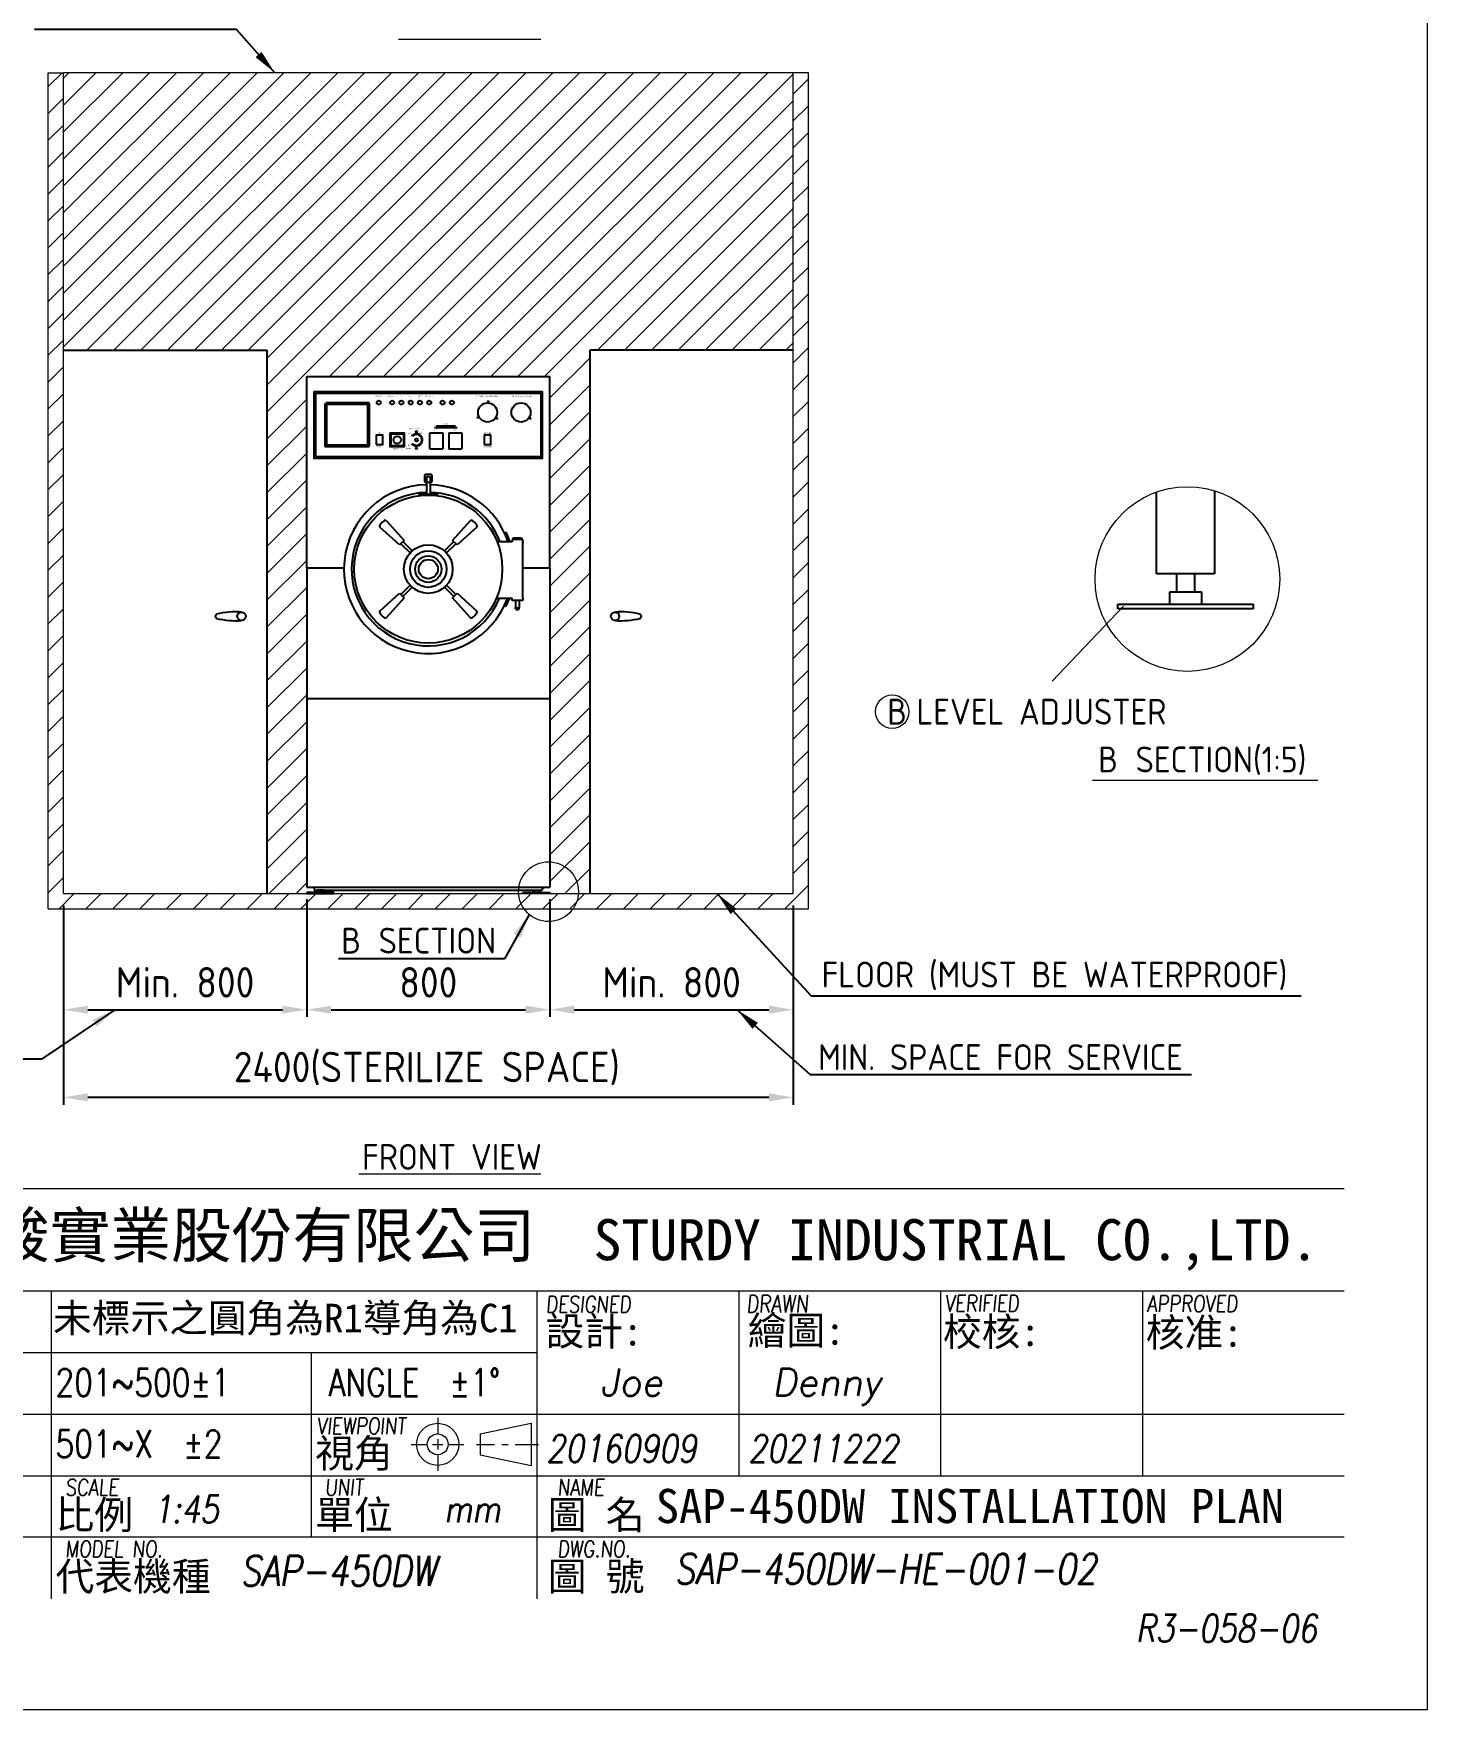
# Model space of a CAD drawing. Header units: millimetres. Extents: x 14108 to 27293, y 41 to 9311.
# Drawn here: x 22709 to 27293, y 41 to 5553 of the extents above; entities that cross this region are included whole.
import ezdxf

# ---------------------------------------------------------------- set-up
doc = ezdxf.new("R2010")
doc.units = ezdxf.units.MM
doc.header["$MEASUREMENT"] = 0
doc.linetypes.add('HIDDEN', pattern=[9.525, 6.35, -3.175])
doc.layers.get('0').update_dxf_attribs({"lineweight": 25})
for name, color, linetype, lineweight in [('D', 3, 'Continuous', 13), ('F', 7, 'Continuous', 15), ('H', 2, 'HIDDEN', 15), ('S', 4, 'Continuous', 15), ('T', 4, 'Continuous', 15)]:
    doc.layers.add(name, color=color, linetype=linetype, lineweight=lineweight)
doc.styles.get("Standard").update_dxf_attribs({"font": 'KAIU.TTF'})
doc.styles.add('STU25', font='isocp2.shx')
doc.styles.add('Text', font='romans.shx', dxfattribs={"width": 0.8, "oblique": 10})
doc.dimstyles.new('STU25', dxfattribs={"dimscale": 40, "dimtxt": 2.5, "dimasz": 2, "dimexe": 0.6, "dimexo": 1, "dimgap": 1, "dimtad": 1, "dimdsep": 46, "dimtxsty": 'STU25', "dimcen": 2, "dimazin": 2, "dimtfac": 1, "dimtmove": 0, "dimatfit": 3, "dimfxl": 0, "dimtolj": 1, "dimtzin": 0, "dimarcsym": 0})
doc.dimstyles.new('STU25$7', dxfattribs={"dimscale": 40, "dimtxt": 2.5, "dimasz": 2, "dimexe": 1.25, "dimexo": 0.625, "dimgap": 1, "dimtad": 0, "dimdec": 4, "dimdsep": 46, "dimtxsty": 'STU25', "dimcen": 2.5, "dimazin": 2, "dimtfac": 1, "dimtdec": 4, "dimtmove": 0, "dimatfit": 3, "dimfxl": 0, "dimtolj": 1, "dimtzin": 0, "dimarcsym": 0})

# ---------------------------------------------------------------- blocks, each defined once
blk = doc.blocks.new('*D5')
at = {"layer": 'D', "color": 0, "lineweight": -2}
for p, q in [((24407.2, 2705.6), (24407.2, 2318.4)), ((25207.2, 2684.6), (25207.2, 2318.4)), ((24487.2, 2342.4), (25127.2, 2342.4))]:
    blk.add_line(p, q, dxfattribs=at)
at = {"layer": 'D', "color": 0}
for points in [[(24487.2, 2355.7), (24487.2, 2329.1), (24407.2, 2342.4)], [(25127.2, 2329.1), (25127.2, 2355.7), (25207.2, 2342.4)]]:
    blk.add_solid(points, dxfattribs=at)
at = {"layer": 'Defpoints', "color": 0}
for p in [(24407.2, 2745.6), (25207.2, 2724.6), (25207.2, 2342.4)]:
    blk.add_point(p, dxfattribs=at)
at = {"layer": 'D', "color": 0, "insert": (24807.2, 2432.4), "char_height": 100, "attachment_point": 5, "style": 'STU25'}
blk.add_mtext('\\A1;Min. 800', dxfattribs=at)
blk = doc.blocks.new('*D6')
at = {"layer": 'D', "color": 0, "lineweight": -2}
for p, q in [((23607.2, 2705.6), (23607.2, 2318.4)), ((22807.2, 2684.6), (22807.2, 2318.4)), ((22887.2, 2342.4), (23527.2, 2342.4))]:
    blk.add_line(p, q, dxfattribs=at)
at = {"layer": 'D', "color": 0}
for points in [[(22887.2, 2355.7), (22887.2, 2329.1), (22807.2, 2342.4)], [(23527.2, 2329.1), (23527.2, 2355.7), (23607.2, 2342.4)]]:
    blk.add_solid(points, dxfattribs=at)
at = {"layer": 'Defpoints', "color": 0}
for p in [(22807.2, 2724.6), (23607.2, 2745.6), (23607.2, 2342.4)]:
    blk.add_point(p, dxfattribs=at)
at = {"layer": 'D', "color": 0, "insert": (23207.2, 2432.4), "char_height": 100, "attachment_point": 5, "style": 'STU25'}
blk.add_mtext('\\A1;Min. 800', dxfattribs=at)
blk = doc.blocks.new('*D16')
at = {"layer": 'D', "color": 0, "lineweight": -2}
for p, q in [((23607.2, 2705.6), (23607.2, 2318.4)), ((24407.2, 2705.6), (24407.2, 2318.4)), ((23687.2, 2342.4), (24327.2, 2342.4))]:
    blk.add_line(p, q, dxfattribs=at)
at = {"layer": 'D', "color": 0}
for points in [[(23687.2, 2355.7), (23687.2, 2329.1), (23607.2, 2342.4)], [(24327.2, 2329.1), (24327.2, 2355.7), (24407.2, 2342.4)]]:
    blk.add_solid(points, dxfattribs=at)
at = {"layer": 'Defpoints', "color": 0}
for p in [(23607.2, 2745.6), (24407.2, 2745.6), (24407.2, 2342.4)]:
    blk.add_point(p, dxfattribs=at)
at = {"layer": 'D', "color": 0, "insert": (24007.2, 2432.4), "char_height": 100, "attachment_point": 5, "style": 'STU25'}
blk.add_mtext('\\A1;800', dxfattribs=at)
blk = doc.blocks.new('*D22')
at = {"layer": 'D', "color": 0, "lineweight": -2}
for p, q in [((22807.2, 2684.6), (22807.2, 2030)), ((25207.2, 2684.6), (25207.2, 2030)), ((25127.2, 2054), (22887.2, 2054))]:
    blk.add_line(p, q, dxfattribs=at)
at = {"layer": 'D', "color": 0}
for points in [[(22887.2, 2067.3), (22887.2, 2040.6), (22807.2, 2054)], [(25127.2, 2040.6), (25127.2, 2067.3), (25207.2, 2054)]]:
    blk.add_solid(points, dxfattribs=at)
at = {"layer": 'Defpoints', "color": 0}
for p in [(22807.2, 2724.6), (25207.2, 2724.6), (22807.2, 2054)]:
    blk.add_point(p, dxfattribs=at)
at = {"layer": 'D', "color": 0, "insert": (24002.2, 2149), "char_height": 100, "attachment_point": 5, "style": 'STU25'}
blk.add_mtext('\\A1;{\\Fisocp2.shx;2400(STERILIZE SPACE)}', dxfattribs=at)
blk = doc.blocks.new('新駿LOGO')
at = {"layer": 'F'}
h = blk.add_hatch(color=256, dxfattribs=at)
edge = h.paths.add_edge_path()
edge.add_spline(control_points=[(-529.05, -442.14), (-529.05, -442.31), (-529.02, -442.45), (-528.95, -442.56), (-528.89, -442.68), (-528.8, -442.78), (-528.69, -442.85), (-528.57, -442.93), (-528.44, -442.98), (-528.29, -443.01), (-528.15, -443.05), (-527.99, -443.07), (-527.81, -443.07), (-527.62, -443.07), (-527.47, -443.05), (-527.33, -443.01), (-527.2, -442.97), (-527.09, -442.92), (-527.01, -442.86), (-526.93, -442.8), (-526.87, -442.73), (-526.83, -442.65), (-526.8, -442.57), (-526.78, -442.49), (-526.78, -442.41), (-526.78, -442.25), (-526.82, -442.13), (-526.91, -442.05), (-526.99, -441.97), (-527.08, -441.91), (-527.18, -441.88), (-527.36, -441.83), (-527.56, -441.77), (-527.79, -441.72), (-528.02, -441.67), (-528.3, -441.61), (-528.64, -441.53), (-528.85, -441.48), (-529.02, -441.41), (-529.16, -441.34), (-529.3, -441.26), (-529.41, -441.17), (-529.5, -441.07), (-529.58, -440.98), (-529.64, -440.87), (-529.67, -440.77), (-529.7, -440.66), (-529.72, -440.55), (-529.72, -440.43), (-529.72, -440.22), (-529.67, -440.03), (-529.57, -439.87), (-529.46, -439.71), (-529.33, -439.58), (-529.16, -439.47), (-528.99, -439.37), (-528.85, -439.31), (-528.64, -439.26), (-528.43, -439.21), (-528.13, -439.2), (-527.91, -439.2), (-527.66, -439.2), (-526.73, -439.2), (-526.73, -439.2), (-526.73, -439.2), (-526.73, -439.81), (-526.73, -439.81), (-526.73, -439.81), (-528.14, -439.8), (-528.28, -439.83), (-528.39, -439.85), (-528.48, -439.86), (-528.56, -439.9), (-528.65, -439.94), (-528.72, -440), (-528.78, -440.07), (-528.84, -440.14), (-528.87, -440.23), (-528.87, -440.34), (-528.87, -440.5), (-528.81, -440.62), (-528.7, -440.7), (-528.6, -440.79), (-528.46, -440.85), (-528.28, -440.9), (-528.27, -440.9), (-528.19, -440.92), (-528.07, -440.95), (-527.94, -440.98), (-527.8, -441.01), (-527.65, -441.05), (-527.49, -441.09), (-527.34, -441.12), (-527.19, -441.16), (-527.04, -441.19), (-526.94, -441.21), (-526.87, -441.23), (-526.71, -441.27), (-526.58, -441.34), (-526.46, -441.41), (-526.34, -441.49), (-526.24, -441.58), (-526.16, -441.67), (-526.08, -441.77), (-526.02, -441.88), (-525.98, -441.99), (-525.94, -442.1), (-525.92, -442.22), (-525.92, -442.33), (-525.92, -442.57), (-525.98, -442.78), (-526.09, -442.95), (-526.2, -443.12), (-526.35, -443.26), (-526.53, -443.37), (-526.71, -443.48), (-526.92, -443.55), (-527.15, -443.61), (-527.39, -443.66), (-527.62, -443.68), (-527.87, -443.68), (-528.14, -443.68), (-528.41, -443.65), (-528.65, -443.59), (-528.9, -443.53), (-529.11, -443.44), (-529.3, -443.31), (-529.48, -443.19), (-529.63, -443.03), (-529.74, -442.83), (-529.84, -442.64), (-529.9, -442.41), (-529.91, -442.14), (-529.91, -442.14), (-529.05, -442.14), (-529.05, -442.14)], knot_values=[0, 0, 0, 0, 1, 1, 1, 2, 2, 2, 3, 3, 3, 4, 4, 4, 5, 5, 5, 6, 6, 6, 7, 7, 7, 8, 8, 8, 9, 9, 9, 10, 10, 10, 11, 11, 11, 12, 12, 12, 13, 13, 13, 14, 14, 14, 15, 15, 15, 16, 16, 16, 17, 17, 17, 18, 18, 18, 19, 19, 19, 20, 20, 20, 21, 21, 21, 22, 22, 22, 23, 23, 23, 24, 24, 24, 25, 25, 25, 26, 26, 26, 27, 27, 27, 28, 28, 28, 29, 29, 29, 30, 30, 30, 31, 31, 31, 32, 32, 32, 33, 33, 33, 34, 34, 34, 35, 35, 35, 36, 36, 36, 37, 37, 37, 38, 38, 38, 39, 39, 39, 40, 40, 40, 41, 41, 41, 42, 42, 42, 43, 43, 43, 44, 44, 44, 45, 45, 45, 45], degree=3, periodic=0)
edge = h.paths.add_edge_path()
edge.add_spline(control_points=[(-522.53, -440.14), (-522.54, -440.04), (-522.57, -439.94), (-522.63, -439.9), (-522.77, -439.79), (-522.9, -439.81), (-522.9, -439.81), (-522.9, -439.81), (-523.02, -439.81), (-523.02, -439.81), (-523.02, -439.81), (-524.14, -439.81), (-524.14, -439.81), (-524.14, -439.81), (-524.14, -443.62), (-524.14, -443.62), (-524.14, -443.62), (-525.06, -443.62), (-525.06, -443.62), (-525.06, -443.62), (-525.06, -439.81), (-525.06, -439.81), (-525.06, -439.81), (-526.47, -439.81), (-526.47, -439.81), (-526.47, -439.81), (-526.47, -439.2), (-526.47, -439.2), (-526.47, -439.2), (-522.39, -439.2), (-522.39, -439.2)], knot_values=[5.578051, 5.578051, 5.578051, 5.578051, 6, 6, 6, 7, 7, 7, 8, 8, 8, 9, 9, 9, 10, 10, 10, 11, 11, 11, 12, 12, 12, 13, 13, 13, 14, 14, 14, 15, 15, 15, 15], degree=3, periodic=0)
edge.add_spline(control_points=[(-522.4, -439.2), (-522.31, -439.2), (-522.22, -439.2), (-522.22, -439.2), (-522.22, -439.2), (-521.96, -439.19), (-521.76, -439.41), (-521.58, -439.61), (-521.61, -439.85), (-521.61, -439.85), (-521.61, -439.85), (-521.61, -441.92), (-521.61, -441.92), (-521.61, -442.41), (-521.52, -442.73), (-521.36, -442.89), (-521.19, -443.05), (-520.97, -443.13), (-520.71, -443.13), (-520.45, -443.13), (-520.24, -443.05), (-520.09, -442.89), (-519.93, -442.74), (-519.86, -442.43), (-519.86, -441.98), (-519.86, -441.98), (-519.86, -439.2), (-519.86, -439.2), (-519.86, -439.2), (-519.05, -439.2), (-519.05, -439.2), (-519.05, -439.2), (-519.05, -441.92), (-519.05, -441.92), (-519.05, -442.43), (-519.12, -442.8), (-519.25, -443.02), (-519.38, -443.24), (-519.56, -443.42), (-519.8, -443.54), (-520.05, -443.67), (-520.35, -443.74), (-520.73, -443.74), (-521.09, -443.74), (-521.41, -443.68), (-521.67, -443.56), (-521.93, -443.44), (-522.14, -443.26), (-522.3, -443.03), (-522.45, -442.8), (-522.53, -442.42), (-522.53, -441.91), (-522.53, -441.91), (-522.53, -440.92), (-522.53, -440.14)], knot_values=[0.44538, 0.44538, 0.44538, 0.44538, 1, 1, 1, 2, 2, 2, 3, 3, 3, 4, 4, 4, 5, 5, 5, 6, 6, 6, 7, 7, 7, 8, 8, 8, 9, 9, 9, 10, 10, 10, 11, 11, 11, 12, 12, 12, 13, 13, 13, 14, 14, 14, 15, 15, 15, 16, 16, 16, 17, 17, 17, 17.603917, 17.603917, 17.603917, 17.603917], degree=3, periodic=0)
h = blk.add_hatch(color=256, dxfattribs=at)
edge = h.paths.add_edge_path()
edge.add_spline(control_points=[(-522.22, -439.2), (-522.22, -439.2), (-526.47, -439.2), (-526.47, -439.2)], knot_values=[14, 14, 14, 14, 15, 15, 15, 15], degree=3, periodic=0)
edge.add_spline(control_points=[(-526.47, -439.2), (-526.47, -439.2), (-526.47, -439.81), (-526.47, -439.81)], knot_values=[13, 13, 13, 13, 14, 14, 14, 14], degree=3, periodic=0)
edge.add_spline(control_points=[(-526.47, -439.81), (-526.47, -439.81), (-525.06, -439.81), (-525.06, -439.81)], knot_values=[12, 12, 12, 12, 13, 13, 13, 13], degree=3, periodic=0)
edge.add_spline(control_points=[(-525.06, -439.81), (-525.06, -439.81), (-525.06, -443.62), (-525.06, -443.62)], knot_values=[11, 11, 11, 11, 12, 12, 12, 12], degree=3, periodic=0)
edge.add_spline(control_points=[(-525.06, -443.62), (-525.06, -443.62), (-524.14, -443.62), (-524.14, -443.62)], knot_values=[10, 10, 10, 10, 11, 11, 11, 11], degree=3, periodic=0)
edge.add_spline(control_points=[(-524.14, -443.62), (-524.14, -443.62), (-524.14, -439.81), (-524.14, -439.81)], knot_values=[9, 9, 9, 9, 10, 10, 10, 10], degree=3, periodic=0)
edge.add_spline(control_points=[(-524.14, -439.81), (-524.14, -439.81), (-523.02, -439.81), (-523.02, -439.81)], knot_values=[8, 8, 8, 8, 9, 9, 9, 9], degree=3, periodic=0)
edge.add_spline(control_points=[(-523.02, -439.81), (-523.02, -439.81), (-522.9, -439.81), (-522.9, -439.81)], knot_values=[7, 7, 7, 7, 8, 8, 8, 8], degree=3, periodic=0)
edge.add_spline(control_points=[(-522.9, -439.81), (-522.9, -439.81), (-522.77, -439.79), (-522.63, -439.9)], knot_values=[6, 6, 6, 6, 7, 7, 7, 7], degree=3, periodic=0)
edge.add_spline(control_points=[(-522.63, -439.9), (-522.57, -439.94), (-522.54, -440.04), (-522.53, -440.14)], knot_values=[5.578051, 5.578051, 5.578051, 5.578051, 6, 6, 6, 6], degree=3, periodic=0)
edge.add_spline(control_points=[(-522.53, -440.14), (-522.53, -440.92), (-522.53, -441.91), (-522.53, -441.91)], knot_values=[17, 17, 17, 17, 17.603917, 17.603917, 17.603917, 17.603917], degree=3, periodic=0)
edge.add_spline(control_points=[(-522.53, -441.91), (-522.53, -442.42), (-522.45, -442.8), (-522.3, -443.03)], knot_values=[16, 16, 16, 16, 17, 17, 17, 17], degree=3, periodic=0)
edge.add_spline(control_points=[(-522.3, -443.03), (-522.14, -443.26), (-521.93, -443.44), (-521.67, -443.56)], knot_values=[15, 15, 15, 15, 16, 16, 16, 16], degree=3, periodic=0)
edge.add_spline(control_points=[(-521.67, -443.56), (-521.41, -443.68), (-521.09, -443.74), (-520.73, -443.74)], knot_values=[14, 14, 14, 14, 15, 15, 15, 15], degree=3, periodic=0)
edge.add_spline(control_points=[(-520.73, -443.74), (-520.35, -443.74), (-520.05, -443.67), (-519.8, -443.54)], knot_values=[13, 13, 13, 13, 14, 14, 14, 14], degree=3, periodic=0)
edge.add_spline(control_points=[(-519.8, -443.54), (-519.56, -443.42), (-519.38, -443.24), (-519.25, -443.02)], knot_values=[12, 12, 12, 12, 13, 13, 13, 13], degree=3, periodic=0)
edge.add_spline(control_points=[(-519.25, -443.02), (-519.12, -442.8), (-519.05, -442.43), (-519.05, -441.92)], knot_values=[11, 11, 11, 11, 12, 12, 12, 12], degree=3, periodic=0)
edge.add_spline(control_points=[(-519.05, -441.92), (-519.05, -441.92), (-519.05, -439.2), (-519.05, -439.2)], knot_values=[10, 10, 10, 10, 11, 11, 11, 11], degree=3, periodic=0)
edge.add_spline(control_points=[(-519.05, -439.2), (-519.05, -439.2), (-519.86, -439.2), (-519.86, -439.2)], knot_values=[9, 9, 9, 9, 10, 10, 10, 10], degree=3, periodic=0)
edge.add_spline(control_points=[(-519.86, -439.2), (-519.86, -439.2), (-519.86, -441.98), (-519.86, -441.98)], knot_values=[8, 8, 8, 8, 9, 9, 9, 9], degree=3, periodic=0)
edge.add_spline(control_points=[(-519.86, -441.98), (-519.86, -442.43), (-519.93, -442.74), (-520.09, -442.89)], knot_values=[7, 7, 7, 7, 8, 8, 8, 8], degree=3, periodic=0)
edge.add_spline(control_points=[(-520.09, -442.89), (-520.24, -443.05), (-520.45, -443.13), (-520.71, -443.13)], knot_values=[6, 6, 6, 6, 7, 7, 7, 7], degree=3, periodic=0)
edge.add_spline(control_points=[(-520.71, -443.13), (-520.97, -443.13), (-521.19, -443.05), (-521.36, -442.89)], knot_values=[5, 5, 5, 5, 6, 6, 6, 6], degree=3, periodic=0)
edge.add_spline(control_points=[(-521.36, -442.89), (-521.52, -442.73), (-521.61, -442.41), (-521.61, -441.92)], knot_values=[4, 4, 4, 4, 5, 5, 5, 5], degree=3, periodic=0)
edge.add_spline(control_points=[(-521.61, -441.92), (-521.61, -441.92), (-521.61, -439.85), (-521.61, -439.85)], knot_values=[3, 3, 3, 3, 4, 4, 4, 4], degree=3, periodic=0)
edge.add_spline(control_points=[(-521.61, -439.85), (-521.61, -439.85), (-521.58, -439.61), (-521.76, -439.41)], knot_values=[2, 2, 2, 2, 3, 3, 3, 3], degree=3, periodic=0)
edge.add_spline(control_points=[(-521.76, -439.41), (-521.96, -439.19), (-522.22, -439.2), (-522.22, -439.2)], knot_values=[1, 1, 1, 1, 2, 2, 2, 2], degree=3, periodic=0)
h = blk.add_hatch(color=256, dxfattribs=at)
edge = h.paths.add_edge_path()
edge.add_spline(control_points=[(-518.54, -443.62), (-518.54, -443.62), (-518.54, -439.2), (-518.54, -439.2), (-518.54, -439.2), (-516.88, -439.2), (-516.88, -439.2), (-516.55, -439.2), (-516.29, -439.25), (-516.11, -439.33), (-515.93, -439.41), (-515.79, -439.54), (-515.69, -439.72), (-515.59, -439.89), (-515.54, -440.08), (-515.54, -440.3), (-515.54, -440.56), (-515.61, -440.8), (-515.76, -441.03), (-515.91, -441.26), (-516.12, -441.44), (-516.39, -441.56), (-516.39, -441.56), (-514.95, -443.62), (-514.95, -443.62), (-514.95, -443.62), (-516.07, -443.62), (-516.07, -443.62), (-516.07, -443.62), (-517.17, -441.81), (-517.17, -441.81), (-517.17, -441.81), (-517.67, -441.81), (-517.67, -441.81), (-517.67, -441.81), (-517.67, -443.62), (-517.67, -443.62), (-517.67, -443.62), (-518.54, -443.62), (-518.54, -443.62)], knot_values=[0, 0, 0, 0, 1, 1, 1, 2, 2, 2, 3, 3, 3, 4, 4, 4, 5, 5, 5, 6, 6, 6, 7, 7, 7, 8, 8, 8, 9, 9, 9, 10, 10, 10, 11, 11, 11, 12, 12, 12, 13, 13, 13, 13], degree=3, periodic=0)
edge = h.paths.add_edge_path(flags=16)
edge.add_spline(control_points=[(-517.67, -441.21), (-517.67, -441.21), (-517.46, -441.21), (-517.46, -441.21), (-517.08, -441.21), (-516.82, -441.13), (-516.68, -440.96), (-516.53, -440.8), (-516.46, -440.61), (-516.46, -440.4), (-516.46, -440.22), (-516.52, -440.08), (-516.63, -439.97), (-516.75, -439.86), (-516.99, -439.81), (-517.35, -439.81), (-517.35, -439.81), (-517.67, -439.81), (-517.67, -439.81), (-517.67, -439.81), (-517.67, -441.21), (-517.67, -441.21)], knot_values=[0, 0, 0, 0, 1, 1, 1, 2, 2, 2, 3, 3, 3, 4, 4, 4, 5, 5, 5, 6, 6, 6, 7, 7, 7, 7], degree=3, periodic=0)
h = blk.add_hatch(color=256, dxfattribs=at)
edge = h.paths.add_edge_path()
edge.add_spline(control_points=[(-514.87, -439.2), (-514.87, -439.2), (-514.87, -443.62), (-514.87, -443.62)], knot_values=[0, 0, 0, 0, 1, 1, 1, 1], degree=3, periodic=0)
edge.add_spline(control_points=[(-514.87, -443.62), (-514.87, -443.62), (-513.05, -443.62), (-513.05, -443.62)], knot_values=[8, 8, 8, 8, 9, 9, 9, 9], degree=3, periodic=0)
edge.add_spline(control_points=[(-513.05, -443.62), (-512.51, -443.62), (-512.09, -443.52), (-511.79, -443.32)], knot_values=[7, 7, 7, 7, 8, 8, 8, 8], degree=3, periodic=0)
edge.add_spline(control_points=[(-511.79, -443.32), (-511.48, -443.12), (-511.25, -442.85), (-511.09, -442.5)], knot_values=[6, 6, 6, 6, 7, 7, 7, 7], degree=3, periodic=0)
edge.add_spline(control_points=[(-511.09, -442.5), (-510.93, -442.15), (-510.85, -441.76), (-510.85, -441.32)], knot_values=[5, 5, 5, 5, 6, 6, 6, 6], degree=3, periodic=0)
edge.add_spline(control_points=[(-510.85, -441.32), (-510.85, -440.87), (-510.93, -440.49), (-511.1, -440.17)], knot_values=[4, 4, 4, 4, 5, 5, 5, 5], degree=3, periodic=0)
edge.add_spline(control_points=[(-511.1, -440.17), (-511.27, -439.85), (-511.49, -439.61), (-511.78, -439.45)], knot_values=[3, 3, 3, 3, 4, 4, 4, 4], degree=3, periodic=0)
edge.add_spline(control_points=[(-511.78, -439.45), (-512.06, -439.29), (-512.46, -439.2), (-512.97, -439.2)], knot_values=[2, 2, 2, 2, 3, 3, 3, 3], degree=3, periodic=0)
edge.add_spline(control_points=[(-512.97, -439.2), (-512.97, -439.2), (-514.87, -439.2), (-514.87, -439.2)], knot_values=[1, 1, 1, 1, 2, 2, 2, 2], degree=3, periodic=0)
h.paths.add_polyline_path([(-514.34, -441.95), (-513.51, -441.95), (-513.51, -442.77), (-512.48, -442.77), (-512.48, -441.95), (-511.64, -441.95), (-511.64, -440.92), (-512.48, -440.92), (-512.48, -440.07), (-513.51, -440.07), (-513.51, -440.92), (-514.34, -440.92)], flags=16)
h = blk.add_hatch(color=256, dxfattribs=at)
edge = h.paths.add_edge_path()
edge.add_spline(control_points=[(-509.51, -443.62), (-509.51, -443.62), (-509.51, -441.77), (-509.51, -441.77), (-509.51, -441.77), (-511, -439.2), (-511, -439.2), (-511, -439.2), (-510.64, -439.2), (-510.64, -439.2), (-510.64, -439.2), (-510.3, -439.19), (-510.04, -439.32), (-509.79, -439.45), (-509.71, -439.68), (-509.71, -439.68), (-509.71, -439.68), (-508.9, -441.07), (-508.9, -441.07), (-508.9, -441.07), (-507.78, -439.2), (-507.78, -439.2), (-507.78, -439.2), (-507.05, -439.2), (-507.05, -439.2), (-507.05, -439.2), (-508.59, -441.77), (-508.59, -441.77), (-508.59, -441.77), (-508.59, -443.62), (-508.59, -443.62), (-508.59, -443.62), (-509.51, -443.62), (-509.51, -443.62)], knot_values=[0, 0, 0, 0, 1, 1, 1, 2, 2, 2, 3, 3, 3, 4, 4, 4, 5, 5, 5, 6, 6, 6, 7, 7, 7, 8, 8, 8, 9, 9, 9, 10, 10, 10, 11, 11, 11, 11], degree=3, periodic=0)
at = {"layer": 'F', "lineweight": 0}
for points, knots in [([(-518.54, -443.62), (-518.54, -443.62), (-518.54, -439.2), (-518.54, -439.2), (-518.54, -439.2), (-516.88, -439.2), (-516.88, -439.2), (-516.55, -439.2), (-516.29, -439.25), (-516.11, -439.33), (-515.93, -439.41), (-515.79, -439.54), (-515.69, -439.72), (-515.59, -439.89), (-515.54, -440.08), (-515.54, -440.3), (-515.54, -440.56), (-515.61, -440.8), (-515.76, -441.03), (-515.91, -441.26), (-516.12, -441.44), (-516.39, -441.56), (-516.39, -441.56), (-514.95, -443.62), (-514.95, -443.62), (-514.95, -443.62), (-516.07, -443.62), (-516.07, -443.62), (-516.07, -443.62), (-517.17, -441.81), (-517.17, -441.81), (-517.17, -441.81), (-517.67, -441.81), (-517.67, -441.81), (-517.67, -441.81), (-517.67, -443.62), (-517.67, -443.62), (-517.67, -443.62), (-518.54, -443.62), (-518.54, -443.62)], [0, 0, 0, 0, 1, 1, 1, 2, 2, 2, 3, 3, 3, 4, 4, 4, 5, 5, 5, 6, 6, 6, 7, 7, 7, 8, 8, 8, 9, 9, 9, 10, 10, 10, 11, 11, 11, 12, 12, 12, 13, 13, 13, 13]), ([(-509.51, -443.62), (-509.51, -443.62), (-509.51, -441.77), (-509.51, -441.77), (-509.51, -441.77), (-511, -439.2), (-511, -439.2), (-511, -439.2), (-510.64, -439.2), (-510.64, -439.2), (-510.64, -439.2), (-510.3, -439.19), (-510.04, -439.32), (-509.79, -439.45), (-509.71, -439.68), (-509.71, -439.68), (-509.71, -439.68), (-508.9, -441.07), (-508.9, -441.07), (-508.9, -441.07), (-507.78, -439.2), (-507.78, -439.2), (-507.78, -439.2), (-507.05, -439.2), (-507.05, -439.2), (-507.05, -439.2), (-508.59, -441.77), (-508.59, -441.77), (-508.59, -441.77), (-508.59, -443.62), (-508.59, -443.62), (-508.59, -443.62), (-509.51, -443.62), (-509.51, -443.62)], [0, 0, 0, 0, 1, 1, 1, 2, 2, 2, 3, 3, 3, 4, 4, 4, 5, 5, 5, 6, 6, 6, 7, 7, 7, 8, 8, 8, 9, 9, 9, 10, 10, 10, 11, 11, 11, 11]), ([(-517.67, -441.21), (-517.67, -441.21), (-517.46, -441.21), (-517.46, -441.21), (-517.08, -441.21), (-516.82, -441.13), (-516.68, -440.96), (-516.53, -440.8), (-516.46, -440.61), (-516.46, -440.4), (-516.46, -440.22), (-516.52, -440.08), (-516.63, -439.97), (-516.75, -439.86), (-516.99, -439.81), (-517.35, -439.81), (-517.35, -439.81), (-517.67, -439.81), (-517.67, -439.81), (-517.67, -439.81), (-517.67, -441.21), (-517.67, -441.21)], [0, 0, 0, 0, 1, 1, 1, 2, 2, 2, 3, 3, 3, 4, 4, 4, 5, 5, 5, 6, 6, 6, 7, 7, 7, 7])]:
    blk.add_open_spline(points, degree=3, knots=knots, dxfattribs=at)
at = {"attachment_point": 1, "style": 'STU25'}
for s, insert, char_height in [('{\\f標楷體|b0|i0|c136|p65;新駿實業股份有限公司}', (-504.12, -439.33), 3.25), ('{\\f標楷體|b0|i0|c136|p65;STURDY\\H0.9667x; \\H1.034x;INDUSTRIAL CO.,LTD.}', (-455.51, -439.78), 3)]:
    blk.add_mtext(s, dxfattribs=dict(at, insert=insert, char_height=char_height))
blk = doc.blocks.new('H421')
at = {"layer": 'F', "color": 7}
for p, q in [((155.91, 38.09), (286.91, 38.09)), ((211.36, 38.09), (286.91, 38.09)), ((155.91, 30.59), (286.91, 30.59)), ((192.41, 30.59), (192.41, 17.09)), ((242.66, 30.59), (242.66, 17.09)), ((257.41, 30.59), (257.41, 17.09)), ((272.16, 30.59), (272.16, 17.09)), ((155.91, 26.09), (227.91, 26.09)), ((211.41, 26.09), (211.41, 17.09)), ((155.91, 21.59), (286.91, 21.59)), ((214.91, 21.59), (286.91, 21.59)), ((227.91, 21.59), (286.91, 21.59)), ((155.91, 17.09), (286.91, 17.09)), ((211.41, 17.09), (211.41, 12.59)), ((227.91, 17.09), (227.91, 8.09)), ((286.91, 12.59), (155.91, 12.59))]:
    blk.add_line(p, q, dxfattribs=at)
at = {"layer": 'F'}
for p, q in [((227.91, 30.59), (227.91, 17.09)), ((192.41, 17.09), (192.41, 8.09))]:
    blk.add_line(p, q, dxfattribs=at)
at = {"layer": 'F', "color": 0}
for p, q in [((220.66, 21.32), (220.66, 20.14)), ((223.77, 20.14), (227.5, 20.92)), ((227.5, 20.92), (227.5, 17.84)), ((220.66, 19.77), (220.66, 19)), ((223.77, 20.14), (223.77, 18.62)), ((218.72, 19.38), (219.89, 19.38)), ((220.27, 19.38), (221.04, 19.38)), ((220.66, 18.62), (220.66, 17.45)), ((221.42, 19.38), (222.57, 19.38)), ((223.49, 19.38), (224.81, 19.38)), ((223.77, 18.62), (227.5, 17.84)), ((225.34, 19.38), (225.81, 19.38)), ((226.31, 19.38), (228.03, 19.38))]:
    blk.add_line(p, q, dxfattribs=at)
for radius in [1.54, 0.762]:
    blk.add_circle((220.66, 19.38), radius, dxfattribs=at)
blk.add_blockref('新駿LOGO', (687.56, 475.62))
at = {"layer": 'F', "lineweight": -3}
for s, height, p in [('未標示之圓角為R1導角為C1', 2.0757, (192.54, 27.58)), ('設計:', 2.076, (228.54, 26.61)), ('繪圖:', 2.076, (243.32, 26.66)), ('校核:', 2.076, (257.59, 26.57)), ('核准:', 2.076, (272.41, 26.52)), ('視角', 2.076, (211.71, 17.69)), ('比例', 2.076, (192.73, 13.19)), ('單位', 2.076, (211.71, 13.19)), ('圖 名', 2.076, (228.7, 13.19)), ('代表機種', 2.076, (192.73, 8.69)), ('圖 號', 2.076, (228.7, 8.69))]:
    blk.add_text(s, height=height, dxfattribs=at).set_placement(p)
at = {"layer": 'F', "color": 1, "lineweight": 15, "style": 'Text', "oblique": 5, "width": 0.8}
for s, height, p in [('DESIGNED', 1.2, (228.57, 29.01)), ('DRAWN', 1.245, (243.23, 29.03)), ('VERIFIED', 1.2, (257.72, 29.09)), ('APPROVED', 1.2, (272.5, 29.06)), ('VIEWPOINT', 1.2, (211.83, 20.13)), ('SCALE', 1.2, (193.44, 15.63)), ('UNIT', 1.2, (212.42, 15.63)), ('NAME', 1.2, (229.41, 15.63)), ('MODEL NO.', 1.2, (193.44, 11.13)), ('DWG.NO.', 1.2, (229.41, 11.13))]:
    blk.add_text(s, height=height, dxfattribs=at).set_placement(p)
at = {"layer": 'F', "lineweight": 20, "style": 'Text', "width": 0.8}
for s, p in [('201~500±1', (192.72, 22.91)), ('ANGLE  ±1%%D', (212.68, 22.91)), ('501~X  ±2', (192.72, 18.41))]:
    blk.add_text(s, height=2, dxfattribs=at).set_placement(p)

msp = doc.modelspace()

# ---------------------------------------------------------------- hatches: boundary and pattern name
h = msp.add_hatch(color=256)
h.paths.add_polyline_path([(23632.189, 4375.598), (23632.189, 4155.598), (24382.189, 4155.598), (24382.189, 4375.598)])
h.paths.add_polyline_path([(23637.189, 4370.598), (23637.189, 4160.598), (24377.189, 4160.598), (24377.189, 4370.598)], flags=16)
h = msp.add_hatch(color=2)
h.paths.add_polyline_path([(23928.188, 4239.848), (23882.188, 4239.848), (23882.188, 4193.848), (23928.188, 4193.848)])
h.paths.add_polyline_path([(23925.188, 4236.848), (23925.188, 4196.848), (23885.188, 4196.848), (23885.188, 4236.848)], flags=16)
h = msp.add_hatch(color=256)
h.paths.add_polyline_path([(23954.771, 4231.43), (23953.355, 4232.846, 0.01136804), (23952.632, 4232.155), (23955.461, 4229.326, -0.39222709), (23979.918, 4230.252), (23980.134, 4232.64, 0.03083087), (23978.07, 4233.987), (23978.971, 4235.775, 0.01136804), (23978.088, 4236.245), (23977.188, 4234.459, 0.30992327)])
h.paths.add_polyline_path([(23977.285, 4201.066), (23977.07, 4198.678, 0.55981906), (23980.134, 4232.64), (23979.918, 4230.252, -0.51491666)])
h.paths.add_polyline_path([(23977.07, 4198.678), (23977.285, 4201.066, -0.34118458), (23955.461, 4203.871), (23952.632, 4201.042, 0.01136804), (23953.355, 4200.351), (23954.771, 4201.767, 0.30810322)])
at = {"layer": 'D'}
h = msp.add_hatch(dxfattribs=at)
h.set_pattern_fill('ANSI31', color=256, scale=500, style=0)
h.set_pattern_definition([(45, (238006.19, 23057.37), (-44.194174, 44.194174), [])])
h.paths.add_polyline_path([(24407.188, 4425.598), (24407.188, 3795.598), (24407.188, 3365.598), (24407.188, 2745.598), (24382.188, 2745.598), (24382.188, 2735.598), (24372.581, 2735.598), (24372.581, 2727.598), (24406.689, 2727.598), (24406.689, 2724.598), (24537.973, 2724.598), (24537.973, 4511.533), (25207.188, 4511.533), (25207.188, 5424.598), (22807.188, 5424.598), (22807.188, 4511.533), (23476.404, 4511.533), (23476.404, 2724.598), (23607.688, 2724.598), (23607.688, 2727.598), (23641.796, 2727.598), (23641.796, 2735.598), (23632.188, 2735.598), (23632.188, 2745.598), (23607.188, 2745.598), (23607.188, 3365.598), (23607.188, 3795.598), (23607.188, 4425.598)])
at = {"layer": 'H', "ltscale": 5}
h = msp.add_hatch(dxfattribs=at)
h.set_pattern_fill('ANSI31', color=256, scale=500, style=0)
h.set_pattern_definition([(45, (241006.76, 23340.53), (-44.194174, 44.194174), [])])
h.paths.add_polyline_path([(25257.188, 2674.598), (25257.188, 5424.598), (25207.188, 5424.598), (25207.188, 2724.598), (22807.188, 2724.598), (22807.188, 5424.598), (22757.188, 5424.598), (22757.188, 2674.598)])
h.paths.add_polyline_path([(25257.188, 5424.598), (25207.188, 5424.598)], flags=16)
h.paths.add_polyline_path([(22757.188, 5424.598), (22807.188, 5424.598)], flags=16)

# ---------------------------------------------------------------- linework, layer by layer
for p, q in [((22807.188, 4511.533), (23476.404, 4511.533)), ((23476.404, 4511.533), (23476.404, 2724.598)), ((24537.973, 4511.533), (24537.973, 2724.598)), ((25207.188, 4511.533), (24537.973, 4511.533)), ((23607.188, 4425.598), (24407.188, 4425.598)), ((23607.188, 3795.598), (23607.188, 4425.598)), ((24407.188, 3795.598), (24407.188, 4425.598)), ((23637.189, 4370.598), (24377.189, 4370.598)), ((23637.189, 4160.598), (23637.189, 4370.598)), ((24377.189, 4370.598), (24377.189, 4160.598)), ((23955.461, 4229.326), (23952.632, 4232.155)), ((23955.461, 4203.871), (23952.632, 4201.042)), ((23954.771, 4231.43), (23953.355, 4232.846)), ((23954.771, 4201.767), (23953.355, 4200.351)), ((23977.188, 4234.459), (23978.088, 4236.245)), ((23978.07, 4233.987), (23978.971, 4235.775)), ((24011.838, 4239.598), (24054.538, 4239.598)), ((24011.838, 4187.098), (24011.838, 4239.598)), ((24054.538, 4239.598), (24054.538, 4187.098)), ((24074.838, 4239.598), (24117.538, 4239.598)), ((24074.838, 4239.598), (24074.838, 4187.098)), ((24117.538, 4239.598), (24117.538, 4187.098)), ((24377.189, 4160.598), (23637.189, 4160.598)), ((24011.838, 4187.098), (24054.538, 4187.098)), ((24074.838, 4187.098), (24117.538, 4187.098)), ((23994.688, 4100.598), (23994.688, 4079.598)), ((24017.688, 4102.598), (23996.688, 4102.598)), ((24001.188, 4096.098), (24001.188, 4037.098)), ((24001.188, 4096.098), (24013.188, 4096.098)), ((24013.188, 4096.098), (24013.188, 4037.098)), ((24019.688, 4079.598), (24019.688, 4100.598)), ((24038.188, 4037.098), (23976.188, 4037.098)), ((23976.188, 4037.098), (23976.188, 4035.098)), ((23976.188, 4035.098), (24038.188, 4035.098)), ((23996.688, 4077.598), (24001.188, 4077.598)), ((24001.188, 4077.598), (24013.188, 4077.598)), ((24013.188, 4077.598), (24017.688, 4077.598)), ((24038.188, 4035.098), (24038.188, 4037.098)), ((24257.682, 3911.01), (24263.098, 3913.592)), ((24286.146, 3893.598), (24286.646, 3894.098)), ((24286.146, 3889.098), (24286.146, 3893.598)), ((24286.146, 3889.098), (24286.646, 3888.598)), ((24286.646, 3894.098), (24313.646, 3894.098)), ((24313.646, 3888.598), (24286.646, 3888.598)), ((24313.646, 3894.098), (24314.146, 3893.598)), ((24314.146, 3889.098), (24313.646, 3888.598)), ((24314.146, 3889.098), (24314.146, 3893.598)), ((24317.646, 3882.598), (24317.646, 3876.598)), ((23607.188, 3795.598), (23607.188, 3365.598)), ((23607.188, 3795.598), (23729.717, 3795.598)), ((23607.188, 3795.598), (23729.717, 3795.598)), ((24317.646, 3795.598), (24407.188, 3795.598)), ((24317.646, 3795.598), (24407.188, 3795.598)), ((24407.188, 3795.598), (24407.188, 3365.598)), ((24257.682, 3672.187), (24263.098, 3669.605)), ((24293.796, 3688.598), (24293.796, 3664.098)), ((24295.146, 3659.098), (24293.796, 3664.098)), ((24293.796, 3664.098), (24306.496, 3664.098)), ((24295.146, 3659.098), (24305.146, 3659.098)), ((24305.146, 3659.098), (24306.496, 3664.098)), ((24306.496, 3688.598), (24306.496, 3664.098)), ((23607.188, 3365.598), (24407.188, 3365.598)), ((23607.188, 3365.598), (24407.188, 3365.598)), ((23607.188, 3365.598), (23607.188, 2745.598)), ((24407.188, 3365.598), (24407.188, 2745.598)), ((23607.188, 2745.598), (24407.188, 2745.598))]:
    msp.add_line(p, q)
at = {"lineweight": 50}
for p, q in [((24033.188, 4259.598), (24096.188, 4259.598)), ((24033.188, 4259.598), (24033.188, 4254.598)), ((24063.688, 4259.598), (24063.688, 4264.598)), ((24096.188, 4259.598), (24096.188, 4254.598))]:
    msp.add_line(p, q, dxfattribs=at)
at = {"linetype": 'Continuous'}
for p, q in [((26402.747, 3776.467), (26402.747, 4045.291)), ((26592.747, 4049.267), (26592.747, 3776.467)), ((23912.722, 3871.216), (23848.021, 3929.552)), ((23869.235, 3950.766), (23927.571, 3886.065)), ((24086.806, 3886.065), (24145.142, 3950.766)), ((24166.356, 3929.552), (24101.655, 3871.216)), ((23927.571, 3886.065), (23912.722, 3871.216)), ((23916.788, 3875.282), (23947.361, 3844.708)), ((23954.078, 3851.426), (23923.505, 3881.999)), ((24090.872, 3881.999), (24060.298, 3851.426)), ((24067.016, 3844.708), (24097.589, 3875.282)), ((24101.655, 3871.216), (24086.806, 3886.065)), ((24282.646, 3881.098), (24233.644, 3881.098)), ((24282.646, 3888.598), (24282.646, 3881.098)), ((24317.646, 3888.598), (24282.646, 3888.598)), ((24317.646, 3881.098), (24317.646, 3888.598)), ((24317.646, 3696.098), (24317.646, 3881.098)), ((26592.747, 3776.467), (26402.747, 3776.467)), ((26467.747, 3776.467), (26467.747, 3716.467)), ((26527.747, 3716.467), (26527.747, 3776.467)), ((23848.406, 3653.991), (23912.722, 3711.981)), ((23927.571, 3697.132), (23869.235, 3632.431)), ((23912.722, 3711.981), (23927.571, 3697.132)), ((23947.361, 3738.488), (23916.788, 3707.915)), ((23923.505, 3701.197), (23954.078, 3731.771)), ((24060.298, 3731.771), (24090.872, 3701.197)), ((24097.589, 3707.915), (24067.016, 3738.488)), ((24086.806, 3697.132), (24101.655, 3711.981)), ((24144.796, 3632.816), (24086.806, 3697.132)), ((24101.655, 3711.981), (24166.356, 3653.645)), ((24231.18, 3696.098), (24282.646, 3696.098)), ((24282.646, 3688.598), (24282.646, 3696.098)), ((24317.646, 3696.098), (24317.646, 3688.598)), ((26445.786, 3716.467), (26549.709, 3716.467)), ((26445.786, 3676.467), (26445.786, 3716.467)), ((26549.709, 3716.467), (26549.709, 3676.467)), ((24317.646, 3688.598), (24282.646, 3688.598)), ((26275.247, 3676.467), (26720.247, 3676.467)), ((26275.247, 3661.467), (26275.247, 3676.467)), ((26720.247, 3661.467), (26275.247, 3661.467)), ((26720.247, 3676.467), (26720.247, 3661.467)), ((23696.688, 2727.598), (23607.688, 2727.598)), ((23607.688, 2727.598), (23607.688, 2724.598)), ((23607.688, 2724.598), (23696.688, 2724.598)), ((23632.188, 2745.598), (23632.188, 2735.598)), ((23632.188, 2735.598), (23672.188, 2735.598)), ((23662.581, 2735.598), (23641.796, 2735.598)), ((23641.796, 2735.598), (23641.796, 2727.598)), ((23646.992, 2735.598), (23646.992, 2727.598)), ((23657.385, 2735.598), (23657.385, 2727.598)), ((23662.581, 2727.598), (23662.581, 2735.598)), ((23665.477, 2727.598), (23662.581, 2730.495)), ((23672.188, 2735.598), (24342.188, 2735.598)), ((23696.688, 2724.598), (23696.688, 2727.598)), ((24317.689, 2727.598), (24406.689, 2727.598)), ((24317.689, 2724.598), (24317.689, 2727.598)), ((24406.689, 2724.598), (24317.689, 2724.598)), ((24342.188, 2735.598), (24382.188, 2735.598)), ((24348.9, 2727.598), (24351.796, 2730.495)), ((24351.796, 2735.598), (24372.581, 2735.598)), ((24351.796, 2727.598), (24351.796, 2735.598)), ((24356.992, 2735.598), (24356.992, 2727.598)), ((24367.385, 2735.598), (24367.385, 2727.598)), ((24372.581, 2735.598), (24372.581, 2727.598)), ((24382.188, 2745.598), (24382.188, 2735.598)), ((24406.689, 2727.598), (24406.689, 2724.598))]:
    msp.add_line(p, q, dxfattribs=at)
for points in [[(23632.189, 4375.598), (24382.189, 4375.598), (24382.189, 4155.598), (23632.189, 4155.598)], [(23836.188, 4201.848), (23858.188, 4201.848), (23858.188, 4231.848), (23836.188, 4231.848)], [(24190.538, 4201.848), (24212.538, 4201.848), (24212.538, 4231.848), (24190.538, 4231.848)]]:
    msp.add_lwpolyline(points, close=True)
at = {"color": 2, "lineweight": 50}
msp.add_lwpolyline([(23670.189, 4336.598), (23810.189, 4336.598), (23810.189, 4196.598), (23670.189, 4196.598)], close=True, dxfattribs=at)
at = {"color": 2}
for points in [[(23882.188, 4239.848), (23928.188, 4239.848), (23928.188, 4193.848), (23882.188, 4193.848)], [(23885.188, 4236.848), (23925.188, 4236.848), (23925.188, 4196.848), (23885.188, 4196.848)]]:
    msp.add_lwpolyline(points, close=True, dxfattribs=at)
for centre, radius in [((23844.188, 4339.348), 6.5), ((23888.188, 4339.348), 6.5), ((23918.688, 4339.348), 6.5), ((23949.188, 4339.348), 6.5), ((23979.688, 4339.348), 6.5), ((24010.188, 4339.348), 6.5), ((24054.188, 4339.348), 6.5), ((24084.688, 4339.348), 6.5), ((24202.188, 4306.848), 31.5), ((24204.072, 4342.783), 1.25), ((24312.188, 4306.848), 31.5), ((24170.112, 4290.505), 1.25), ((24232.381, 4287.241), 1.25), ((24342.381, 4287.241), 1.25), ((23905.188, 4216.848), 12.5), ((24007.188, 3791.598), 243.5), ((24007.188, 3791.598), 80), ((24007.188, 3791.598), 60), ((24007.188, 3791.598), 43.5), ((24007.188, 3791.598), 31.5), ((23392.781, 3636.432), 13.838), ((24621.596, 3636.432), 13.838)]:
    msp.add_circle(centre, radius)
at = {"lineweight": 25}
for centre, radius in [((23968.188, 4244.098), 2.1), ((23968.188, 4216.598), 5), ((23968.188, 4189.098), 2.1)]:
    msp.add_circle(centre, radius, dxfattribs=at)
for centre, radius, start, end in [((23968.188, 4216.598), 22, 132.394749, 135), ((23968.188, 4216.598), 22, 225, 227.605251), ((23968.188, 4216.598), 20, 63.256316, 132.134016), ((23968.188, 4216.598), 20, 227.865984, 60.390332), ((23968.188, 4216.598), 18, 225, 135), ((23968.188, 4216.598), 22, 60.651065, 63.256316), ((23996.688, 4100.598), 2, 90, 180), ((23996.688, 4079.598), 2, 180, 270), ((24017.688, 4100.598), 2, 0, 90), ((24017.688, 4079.598), 2, 270, 0), ((24007.188, 3791.598), 277.5, 91.238924, 339.87044), ((24007.188, 3791.598), 252.5, 91.361612, 337.776666), ((24007.188, 3791.598), 277.5, 18.815545, 88.761076), ((24007.188, 3791.598), 252.5, 20.760074, 88.638388), ((24007.188, 3791.598), 277.5, 18.815545, 25.487446), ((24007.188, 3791.598), 283.5, 18.402875, 25.487446), ((24007.188, 3791.598), 277.5, 334.512554, 339.87044), ((24007.188, 3791.598), 283.5, 334.512554, 340.314276), ((23313.764, 3636.432), 7.438, 92.871294, 267.128706), ((23373.151, 3398.549), 252.485, 85.540935, 104.343446), ((24641.226, 3398.549), 252.485, 75.656554, 94.459065), ((24700.613, 3636.432), 7.438, 272.871294, 87.128706), ((23373.151, 3874.314), 252.485, 255.656554, 274.459065), ((24641.226, 3874.314), 252.485, 265.540935, 284.343446)]:
    msp.add_arc(centre, radius, start, end)
at = {"linetype": 'Continuous'}
for centre, radius, start, end in [((23851.562, 3933.093), 5.007, 146.352885, 225), ((23893.822, 3904.964), 55.773, 123.647115, 146.352885), ((23865.694, 3947.225), 5.007, 39.078128, 123.647115), ((24148.683, 3947.225), 5.007, 56.352885, 135), ((24120.554, 3904.964), 55.773, 33.647115, 56.352885), ((24162.815, 3933.093), 5.007, 309.078128, 33.647115), ((23851.562, 3650.104), 5.007, 129.078078, 213.647115), ((23893.822, 3678.232), 55.773, 213.647115, 236.352885), ((24120.554, 3678.232), 55.773, 303.647115, 326.352885), ((24162.815, 3650.104), 5.007, 326.352885, 45), ((23865.694, 3635.972), 5.007, 236.352885, 315), ((24148.683, 3635.972), 5.007, 219.078078, 303.647115)]:
    msp.add_arc(centre, radius, start, end, dxfattribs=at)
at = {"layer": 'D'}
for p, q in [((23909.264, 5535.195), (24376.879, 5535.195)), ((26192.086, 3097.395), (26932.458, 3097.395)), ((23778.592, 1802.446), (24377.643, 1802.446))]:
    msp.add_line(p, q, dxfattribs=at)
at = {"layer": 'D', "linetype": 'Continuous'}
msp.add_line((26293.182, 3670.167), (26059.468, 3422.591), dxfattribs=at)
at = {"layer": 'D'}
for centre, radius in [((26503.782, 3758.854), 303.734), ((25532.953, 3322.703), 55), ((24402.682, 2730.715), 98.378)]:
    msp.add_circle(centre, radius, dxfattribs=at)
at = {"layer": 'F', "color": 6}
msp.add_lwpolyline([(14108.438, 9310.562), (14108.438, 40.562), (27293.438, 40.562), (27293.438, 9310.562)], close=True, dxfattribs=at)
msp.add_lwpolyline([(14108.438, 9310.562), (14108.438, 40.562), (27293.438, 40.562), (27293.438, 9310.562)], close=True, dxfattribs=at)
at = {"layer": 'S', "linetype": 'Continuous'}
for p, q in [((22757.188, 2674.598), (22757.188, 5424.598)), ((22757.188, 5424.598), (22807.188, 5424.598)), ((22807.188, 2724.598), (22807.188, 5424.598)), ((25257.188, 5424.598), (22807.188, 5424.598)), ((25207.188, 2724.598), (25207.188, 5424.598)), ((25257.188, 5424.598), (25207.188, 5424.598)), ((25257.188, 2674.598), (25257.188, 5424.598)), ((22807.188, 2724.598), (25207.188, 2724.598)), ((22757.188, 2674.598), (25257.188, 2674.598))]:
    msp.add_line(p, q, dxfattribs=at)
at = {"layer": 'S'}
for p, q in [((22757.188, 5424.598), (22807.188, 5424.598)), ((22757.188, 5424.598), (22807.188, 5424.598)), ((25257.188, 5424.598), (25207.188, 5424.598)), ((25257.188, 5424.598), (25207.188, 5424.598)), ((25207.188, 4724.598), (25207.188, 4734.598))]:
    msp.add_line(p, q, dxfattribs=at)

# ---------------------------------------------------------------- block references
at = {"xscale": 45, "yscale": 45, "zscale": 45}
msp.add_blockref('H421', (14108.438, 40.562), dxfattribs=at)

# ---------------------------------------------------------------- texts
for s, insert, char_height, width, attachment_point in [('{\\fArial|b0|i0|c0|p34;POWER}', (23834.189, 4362.599), 3.5, 19.50054, 1), ('{\\fArial|b0|i0|c0|p34;ADD WATER}', (23888.189, 4360.831), 3.5, 29.9713, 5), ('{\\fArial|b0|i0|c0|p34;HEAT}', (23918.689, 4360.831), 3.5, 19, 5), ('{\\fArial|b0|i0|c0|p34;STERI}.', (23949.768, 4360.831), 3.5, 19, 5), ('{\\fArial|b0|i0|c0|p34;DRY}', (23974.189, 4362.599), 3.5, 14.99983, 1), ('{\\fArial|b0|i0|c0|p34;COMPLETE}', (23996.189, 4362.599), 3.5, 23.49974, 1), ('{\\fArial|b0|i0|c0|p34;CHAMBER PRESSURE GAUGE}', (24165.189, 4362.599), 3.5, 77.43945, 1), ('{\\fArial|b0|i0|c0|p34;JACKET PRESSURE GAUGE}', (24281.189, 4362.599), 3.5, 67.407, 1), ('{\\fArial|b0|i0|c0|p34;PRESSURE CONTROL}', (23941.688, 4254.598), 3.5, 56.4195, 1), ('{\\fArial|b0|i0|c0|p34;STERI.}', (24025.653, 4251.598), 3.5, 43.963, 1), ('{\\fArial|b0|i0|c0|p34;TIMER}', (24063.688, 4268.104), 3.5, 59.839, 5), ('{\\fArial|b0|i0|c0|p34;DRY}', (24090.688, 4251.598), 3.5, 35.41234, 1), ('{\\fArial|b0|i0|c0|p34;OFF}', (23840.189, 4197.098), 5, 16.49951, 1), ('{\\fArial|b0|i0|c0|p34;ON}', (23842.189, 4241.098), 5, 14.49951, 1), ('\\A1;{\\fArial|b1|i1|c0|p34;kg/cm\\H0.7x;\\S2^  ;}', (23934.688, 4192.598), 4, 25.94918, 1), ('{\\fArial|b1|i0|c0|p34;0.9}', (23940.635, 4239.598), 4, 25.84153, 1), ('{\\fArial|b1|i0|c0|p34;2.1}', (23940.688, 4200.598), 4, 25.7884, 1), ('{\\fArial|b1|i0|c0|p34;1.2}', (23979.188, 4241.598), 4, 11.85227, 1), ('{\\fArial|b0|i0|c0|p34;EMERGENCY}', (23891.188, 4188.598), 3.5, 23.5, 1)]:
    msp.add_mtext(s, dxfattribs=dict(insert=insert, char_height=char_height, width=width, attachment_point=attachment_point))
at = {"char_height": 5, "attachment_point": 1}
for s, insert in [('{\\fArial|b0|i0|c0|p34;NORMAL}', (24187.189, 4197.098)), ('{\\fARIAL|b0|i0|c0|p34;LIQUID}', (24190.189, 4241.098))]:
    msp.add_mtext(s, dxfattribs=dict(at, insert=insert))
at = {"layer": 'D', "color": 4}
msp.add_text('SAP-450DW INSTALLATION PLAN', height=112.5, dxfattribs=at).set_placement((24755.354, 653.596))
at = {"layer": 'D', "color": 11, "char_height": 85, "attachment_point": 1}
for s, insert in [('{\\Fisocp2.shx;\\C3;B\\f???|b0|i0|c0|p65; \\Fisocp2.shx;LEVEL ADJUSTER}', (25516.437, 3365.199)), ('{\\Fisocp2.shx;\\C3;B\\f標楷體|b0|i0|c136|p65; \\Fisocp2.shx;SECTION(1:5)}', (26210.504, 3207.98)), ('{\\Fisocp2.shx;\\C3;B\\f標楷體|b0|i0|c136|p65; \\Fisocp2.shx;SECTION}', (23721.042, 2612.058)), ('{\\Fisocp2.shx;\\C3;FLOOR (MUST BE WATERPROOF)}', (25300.907, 2500.407)), ('{\\Fisocp2.shx;\\C3;MIN. SPACE FOR SERVICE}', (25289.46, 2228.931)), ('{\\Fisocp2.shx;\\C3;FRONT VIEW}', (23789.457, 1900.796))]:
    msp.add_mtext(s, dxfattribs=dict(at, insert=insert))
at = {"layer": 'T', "lineweight": 20, "style": 'Text', "oblique": 10}
for s, p in [('Joe', (24572.93, 1071.724)), ('Denny', (25137.985, 1071.724))]:
    msp.add_text(s, height=90, dxfattribs=at).set_placement(p)
at = {"layer": 'T', "lineweight": 20, "style": 'Text', "oblique": 10, "width": 0.8}
for s, height, p in [('20160909', 90, (24395.611, 853.812)), ('20211222', 90, (25059.361, 853.812)), ('1:45', 90, (23101.958, 654.934)), ('mm', 90, (24058.575, 655.189)), ('SAP-450DW-HE-001-02', 99, (24816.697, 453.626)), ('SAP-450DW', 99, (23388.918, 447.332))]:
    msp.add_text(s, height=height, dxfattribs=at).set_placement(p)
at = {"layer": 'T', "linetype": 'Continuous', "lineweight": 20, "insert": (26334.269, 352.585), "char_height": 90, "attachment_point": 1, "style": 'Text'}
msp.add_mtext('{R3-058-06}', dxfattribs=at)

# ---------------------------------------------------------------- dimensions: what is measured, and where the dimension line sits
at = {"layer": 'D'}
dim = msp.add_linear_dim(base=(23607.188, 2342.386), p1=(22807.188, 2724.598), p2=(23607.188, 2745.598), text='Min. <>', dimstyle='STU25', dxfattribs=at)
dim.commit()
dim.dimension.update_dxf_attribs({"geometry": '*D6', "text_midpoint": (23207.188, 2432.386)})
for base, p1, p2, text, picture, middle in [((22807.188, 2053.981), (25207.188, 2724.598), (22807.188, 2724.598), '{\\Fisocp2.shx;<>(STERILIZE SPACE)}', '*D22', (24002.154, 2053.981)), ((25207.188, 2342.386), (24407.188, 2745.598), (25207.188, 2724.598), 'Min. <>', '*D5', (24807.188, 2342.386))]:
    dim = msp.add_linear_dim(base=base, p1=p1, p2=p2, text=text, dimstyle='STU25', dxfattribs=at)
    dim.commit()
    dim.dimension.update_dxf_attribs({"geometry": picture, "text_midpoint": middle, "dimtype": 160})
dim = msp.add_linear_dim(base=(24407.188, 2342.386), p1=(23607.188, 2745.598), p2=(24407.188, 2745.598), dimstyle='STU25', dxfattribs=at)
dim.commit()
dim.dimension.update_dxf_attribs({"geometry": '*D16', "text_midpoint": (24007.188, 2432.386)})

# ---------------------------------------------------------------- leaders
for points in [[(23502.311, 5424.598), (23375.89, 5566.073), (22711.673, 5566.073)], [(24957.001, 2724.598), (25266.098, 2387.69), (26877.804, 2387.69)], [(24339.072, 2655.668), (24258.028, 2510.221), (23711.871, 2510.221)], [(22976.193, 2342.386), (22734.609, 2179.725), (21435.902, 2179.725)], [(25022.518, 2342.386), (25262.804, 2129.624), (26517.05, 2129.624)]]:
    msp.add_leader(points, dimstyle='STU25$7', override={"dimgap": 1, "dimtad": 0}, dxfattribs=at)

doc.saveas('drawing.dxf')
